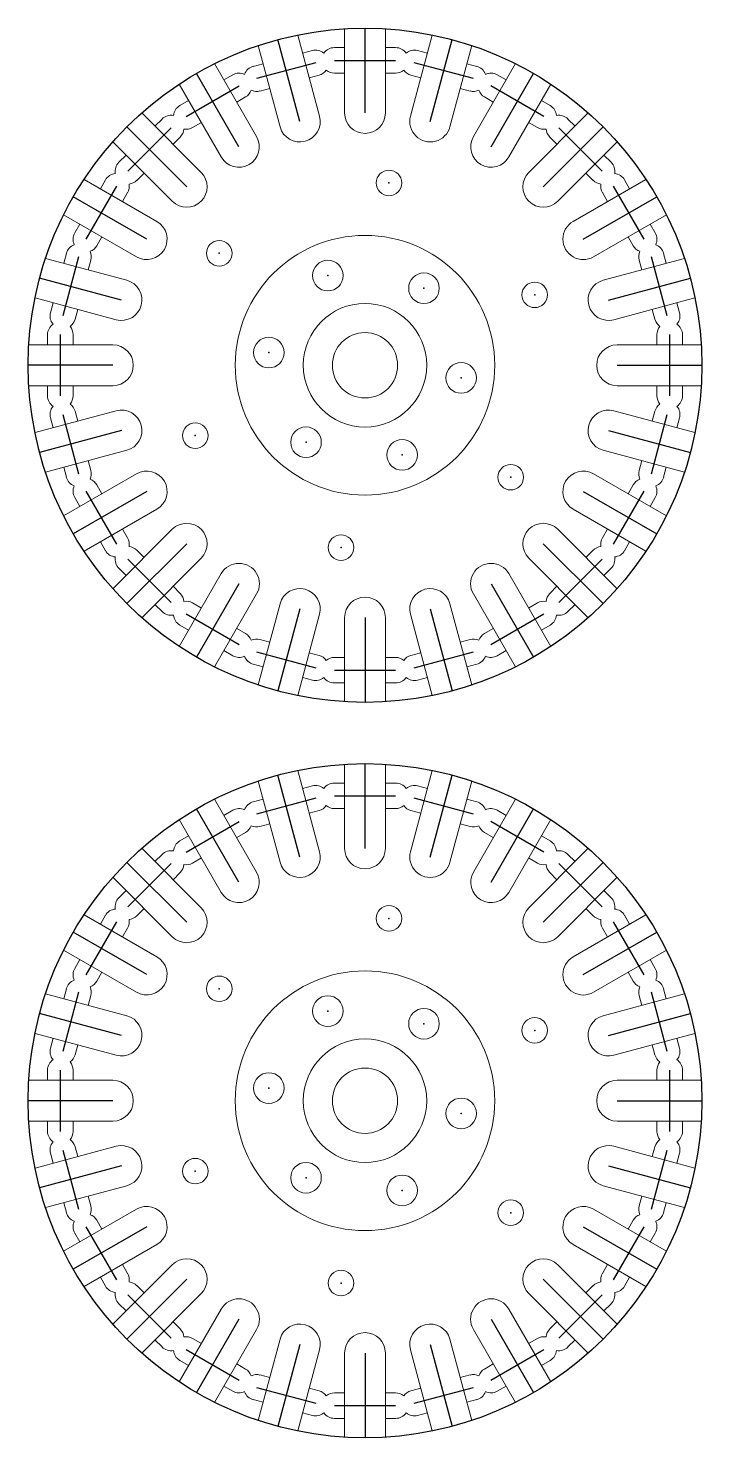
# Model space of a CAD drawing. Header units: millimetres. Extents: x 3 to 141, y 3 to 141.
# Drawn here: x 3 to 69, y 3 to 141 of the extents above; entities that cross this region are included whole.
import ezdxf

# ---------------------------------------------------------------- set-up
doc = ezdxf.new("R2010")
doc.units = ezdxf.units.MM
doc.header["$PDSIZE"] = -1

msp = doc.modelspace()

# ---------------------------------------------------------------- linework, layer by layer
at = {"color": 7, "linetype": 'Continuous', "lineweight": 15}
for p, q in [((34, 140.94), (34, 132.7)), ((38, 132.7), (38, 140.94)), ((31.54, 132.38), (29.41, 140.33)), ((42.59, 140.33), (40.46, 132.38)), ((25.54, 139.3), (27.68, 131.34)), ((30.85, 138.82), (29.88, 138.56)), ((34, 139.1), (33, 139.1)), ((39, 139.1), (38, 139.1)), ((42.12, 138.56), (41.15, 138.82)), ((44.32, 131.34), (46.46, 139.3)), ((25.38, 130.39), (21.26, 137.53)), ((26.02, 137.52), (25.05, 137.26)), ((46.95, 137.26), (45.98, 137.52)), ((50.74, 137.53), (46.62, 130.39)), ((17.8, 135.53), (21.92, 128.39)), ((23.05, 136.43), (22.18, 135.93)), ((30.53, 136.14), (31.5, 136.4)), ((33, 136.6), (34, 136.6)), ((38, 136.6), (39, 136.6)), ((40.5, 136.4), (41.47, 136.14)), ((49.82, 135.93), (48.95, 136.43)), ((50.08, 128.39), (54.2, 135.53)), ((18.72, 133.93), (17.85, 133.43)), ((23.43, 133.77), (24.3, 134.27)), ((25.7, 134.85), (26.67, 135.11)), ((45.33, 135.11), (46.3, 134.85)), ((47.7, 134.27), (48.57, 133.77)), ((54.15, 133.43), (53.28, 133.93)), ((19.95, 126.88), (14.12, 132.71)), ((57.88, 132.71), (52.05, 126.88)), ((16.13, 132.11), (15.42, 131.41)), ((19.1, 131.27), (19.97, 131.77)), ((52.03, 131.77), (52.9, 131.27)), ((56.58, 131.41), (55.87, 132.11)), ((11.29, 129.88), (17.12, 124.05)), ((17.19, 129.64), (17.9, 130.34)), ((54.1, 130.34), (54.81, 129.64)), ((54.88, 124.05), (60.71, 129.88)), ((12.59, 128.58), (11.89, 127.87)), ((60.11, 127.87), (59.41, 128.58)), ((15.61, 122.08), (8.47, 126.2)), ((10.57, 126.15), (10.07, 125.28)), ((13.66, 126.1), (14.36, 126.81)), ((63.53, 126.2), (56.39, 122.08)), ((57.64, 126.81), (58.34, 126.1)), ((61.93, 125.28), (61.43, 126.15)), ((12.23, 124.03), (12.73, 124.9)), ((59.27, 124.9), (59.77, 124.03)), ((6.47, 122.74), (13.61, 118.62)), ((8.07, 121.82), (7.57, 120.95)), ((58.39, 118.62), (65.53, 122.74)), ((64.43, 120.95), (63.93, 121.82)), ((9.73, 119.7), (10.23, 120.57)), ((61.77, 120.57), (62.27, 119.7)), ((6.74, 118.95), (6.48, 117.98)), ((65.52, 117.98), (65.26, 118.95)), ((12.66, 116.32), (4.7, 118.46)), ((8.89, 117.33), (9.15, 118.3)), ((67.3, 118.46), (59.34, 116.32)), ((62.85, 118.3), (63.11, 117.33)), ((3.67, 114.59), (11.62, 112.46)), ((60.38, 112.46), (68.33, 114.59)), ((5.44, 114.12), (5.18, 113.15)), ((7.6, 112.5), (7.86, 113.47)), ((64.14, 113.47), (64.4, 112.5)), ((66.82, 113.15), (66.56, 114.12)), ((4.9, 111), (4.9, 110)), ((7.4, 110), (7.4, 111)), ((64.6, 111), (64.6, 110)), ((67.1, 110), (67.1, 111)), ((11.3, 110), (3.06, 110)), ((68.94, 110), (60.7, 110)), ((3.06, 106), (11.3, 106)), ((4.9, 106), (4.9, 105)), ((7.4, 105), (7.4, 106)), ((60.7, 106), (68.94, 106)), ((64.6, 106), (64.6, 105)), ((67.1, 105), (67.1, 106)), ((11.62, 103.54), (3.67, 101.41)), ((68.33, 101.41), (60.38, 103.54)), ((5.18, 102.85), (5.44, 101.88)), ((7.86, 102.53), (7.6, 103.5)), ((64.4, 103.5), (64.14, 102.53)), ((66.56, 101.88), (66.82, 102.85)), ((4.7, 97.54), (12.66, 99.68)), ((59.34, 99.68), (67.3, 97.54)), ((6.48, 98.02), (6.74, 97.05)), ((9.15, 97.7), (8.89, 98.67)), ((63.11, 98.67), (62.85, 97.7)), ((65.26, 97.05), (65.52, 98.02)), ((13.61, 97.38), (6.47, 93.26)), ((65.53, 93.26), (58.39, 97.38)), ((10.23, 95.43), (9.73, 96.3)), ((62.27, 96.3), (61.77, 95.43)), ((7.57, 95.05), (8.07, 94.18)), ((8.47, 89.8), (15.61, 93.92)), ((56.39, 93.92), (63.53, 89.8)), ((63.93, 94.18), (64.43, 95.05)), ((17.12, 91.95), (11.29, 86.12)), ((12.73, 91.1), (12.23, 91.97)), ((60.71, 86.12), (54.88, 91.95)), ((59.77, 91.97), (59.27, 91.1)), ((10.07, 90.72), (10.57, 89.85)), ((14.36, 89.19), (13.66, 89.9)), ((58.34, 89.9), (57.64, 89.19)), ((61.43, 89.85), (61.93, 90.72)), ((14.12, 83.29), (19.95, 89.12)), ((52.05, 89.12), (57.88, 83.29)), ((11.89, 88.13), (12.59, 87.42)), ((21.92, 87.61), (17.8, 80.47)), ((54.2, 80.47), (50.08, 87.61)), ((59.41, 87.42), (60.11, 88.13)), ((17.9, 85.66), (17.19, 86.36)), ((21.26, 78.47), (25.38, 85.61)), ((46.62, 85.61), (50.74, 78.47)), ((54.81, 86.36), (54.1, 85.66)), ((15.42, 84.59), (16.13, 83.89)), ((19.97, 84.23), (19.1, 84.73)), ((27.68, 84.66), (25.54, 76.7)), ((46.46, 76.7), (44.32, 84.66)), ((52.9, 84.73), (52.03, 84.23)), ((55.87, 83.89), (56.58, 84.59)), ((29.41, 75.67), (31.54, 83.62)), ((34, 83.3), (34, 75.06)), ((38, 75.06), (38, 83.3)), ((40.46, 83.62), (42.59, 75.67)), ((17.85, 82.57), (18.72, 82.07)), ((24.3, 81.73), (23.43, 82.23)), ((48.57, 82.23), (47.7, 81.73)), ((53.28, 82.07), (54.15, 82.57)), ((22.18, 80.07), (23.05, 79.57)), ((26.67, 80.89), (25.7, 81.15)), ((46.3, 81.15), (45.33, 80.89)), ((48.95, 79.57), (49.82, 80.07)), ((25.05, 78.74), (26.02, 78.48)), ((31.5, 79.6), (30.53, 79.86)), ((34, 79.4), (33, 79.4)), ((39, 79.4), (38, 79.4)), ((41.47, 79.86), (40.5, 79.6)), ((45.98, 78.48), (46.95, 78.74)), ((29.88, 77.44), (30.85, 77.18)), ((41.15, 77.18), (42.12, 77.44)), ((33, 76.9), (34, 76.9)), ((38, 76.9), (39, 76.9)), ((31.54, 60.38), (29.41, 68.33)), ((34, 68.94), (34, 60.7)), ((38, 60.7), (38, 68.94)), ((42.59, 68.33), (40.46, 60.38)), ((25.54, 67.3), (27.68, 59.34)), ((30.85, 66.82), (29.88, 66.56)), ((34, 67.1), (33, 67.1)), ((39, 67.1), (38, 67.1)), ((42.12, 66.56), (41.15, 66.82)), ((44.32, 59.34), (46.46, 67.3)), ((25.38, 58.39), (21.26, 65.53)), ((26.02, 65.52), (25.05, 65.26)), ((46.95, 65.26), (45.98, 65.52)), ((50.74, 65.53), (46.62, 58.39)), ((17.8, 63.53), (21.92, 56.39)), ((23.05, 64.43), (22.18, 63.93)), ((30.53, 64.14), (31.5, 64.4)), ((33, 64.6), (34, 64.6)), ((38, 64.6), (39, 64.6)), ((40.5, 64.4), (41.47, 64.14)), ((49.82, 63.93), (48.95, 64.43)), ((50.08, 56.39), (54.2, 63.53)), ((23.43, 61.77), (24.3, 62.27)), ((25.7, 62.85), (26.67, 63.11)), ((45.33, 63.11), (46.3, 62.85)), ((47.7, 62.27), (48.57, 61.77)), ((18.72, 61.93), (17.85, 61.43)), ((54.15, 61.43), (53.28, 61.93)), ((19.95, 54.88), (14.12, 60.71)), ((16.13, 60.11), (15.42, 59.41)), ((19.1, 59.27), (19.97, 59.77)), ((52.03, 59.77), (52.9, 59.27)), ((57.88, 60.71), (52.05, 54.88)), ((56.58, 59.41), (55.87, 60.11)), ((17.19, 57.64), (17.9, 58.34)), ((54.1, 58.34), (54.81, 57.64)), ((11.29, 57.88), (17.12, 52.05)), ((54.88, 52.05), (60.71, 57.88)), ((12.59, 56.58), (11.89, 55.87)), ((60.11, 55.87), (59.41, 56.58)), ((15.61, 50.08), (8.47, 54.2)), ((10.57, 54.15), (10.07, 53.28)), ((13.66, 54.1), (14.36, 54.81)), ((63.53, 54.2), (56.39, 50.08)), ((57.64, 54.81), (58.34, 54.1)), ((61.93, 53.28), (61.43, 54.15)), ((12.23, 52.03), (12.73, 52.9)), ((59.27, 52.9), (59.77, 52.03)), ((6.47, 50.74), (13.61, 46.62)), ((8.07, 49.82), (7.57, 48.95)), ((58.39, 46.62), (65.53, 50.74)), ((64.43, 48.95), (63.93, 49.82)), ((9.73, 47.7), (10.23, 48.57)), ((61.77, 48.57), (62.27, 47.7)), ((6.74, 46.95), (6.48, 45.98)), ((65.52, 45.98), (65.26, 46.95)), ((12.66, 44.32), (4.7, 46.46)), ((8.89, 45.33), (9.15, 46.3)), ((67.3, 46.46), (59.34, 44.32)), ((62.85, 46.3), (63.11, 45.33)), ((3.67, 42.59), (11.62, 40.46)), ((5.44, 42.12), (5.18, 41.15)), ((7.6, 40.5), (7.86, 41.47)), ((60.38, 40.46), (68.33, 42.59)), ((64.14, 41.47), (64.4, 40.5)), ((66.82, 41.15), (66.56, 42.12)), ((4.9, 39), (4.9, 38)), ((7.4, 38), (7.4, 39)), ((64.6, 39), (64.6, 38)), ((67.1, 38), (67.1, 39)), ((11.3, 38), (3.06, 38)), ((68.94, 38), (60.7, 38)), ((3.06, 34), (11.3, 34)), ((4.9, 34), (4.9, 33)), ((7.4, 33), (7.4, 34)), ((60.7, 34), (68.94, 34)), ((64.6, 34), (64.6, 33)), ((67.1, 33), (67.1, 34)), ((11.62, 31.54), (3.67, 29.41)), ((5.18, 30.85), (5.44, 29.88)), ((7.86, 30.53), (7.6, 31.5)), ((68.33, 29.41), (60.38, 31.54)), ((64.4, 31.5), (64.14, 30.53)), ((66.56, 29.88), (66.82, 30.85)), ((4.7, 25.54), (12.66, 27.68)), ((59.34, 27.68), (67.3, 25.54)), ((9.15, 25.7), (8.89, 26.67)), ((63.11, 26.67), (62.85, 25.7)), ((13.61, 25.38), (6.47, 21.26)), ((6.48, 26.02), (6.74, 25.05)), ((65.53, 21.26), (58.39, 25.38)), ((65.26, 25.05), (65.52, 26.02)), ((10.23, 23.43), (9.73, 24.3)), ((62.27, 24.3), (61.77, 23.43)), ((7.57, 23.05), (8.07, 22.18)), ((63.93, 22.18), (64.43, 23.05)), ((8.47, 17.8), (15.61, 21.92)), ((56.39, 21.92), (63.53, 17.8)), ((17.12, 19.95), (11.29, 14.12)), ((12.73, 19.1), (12.23, 19.97)), ((60.71, 14.12), (54.88, 19.95)), ((59.77, 19.97), (59.27, 19.1)), ((10.07, 18.72), (10.57, 17.85)), ((61.43, 17.85), (61.93, 18.72)), ((14.36, 17.19), (13.66, 17.9)), ((14.12, 11.29), (19.95, 17.12)), ((52.05, 17.12), (57.88, 11.29)), ((58.34, 17.9), (57.64, 17.19)), ((11.89, 16.13), (12.59, 15.42)), ((21.92, 15.61), (17.8, 8.47)), ((54.2, 8.47), (50.08, 15.61)), ((59.41, 15.42), (60.11, 16.13)), ((17.9, 13.66), (17.19, 14.36)), ((54.81, 14.36), (54.1, 13.66)), ((15.42, 12.59), (16.13, 11.89)), ((19.97, 12.23), (19.1, 12.73)), ((21.26, 6.47), (25.38, 13.61)), ((27.68, 12.66), (25.54, 4.7)), ((46.46, 4.7), (44.32, 12.66)), ((46.62, 13.61), (50.74, 6.47)), ((52.9, 12.73), (52.03, 12.23)), ((55.87, 11.89), (56.58, 12.59)), ((29.41, 3.67), (31.54, 11.62)), ((34, 11.3), (34, 3.06)), ((38, 3.06), (38, 11.3)), ((40.46, 11.62), (42.59, 3.67)), ((17.85, 10.57), (18.72, 10.07)), ((24.3, 9.73), (23.43, 10.23)), ((48.57, 10.23), (47.7, 9.73)), ((53.28, 10.07), (54.15, 10.57)), ((26.67, 8.89), (25.7, 9.15)), ((46.3, 9.15), (45.33, 8.89)), ((22.18, 8.07), (23.05, 7.57)), ((31.5, 7.6), (30.53, 7.86)), ((34, 7.4), (33, 7.4)), ((39, 7.4), (38, 7.4)), ((41.47, 7.86), (40.5, 7.6)), ((48.95, 7.57), (49.82, 8.07)), ((25.05, 6.74), (26.02, 6.48)), ((45.98, 6.48), (46.95, 6.74)), ((29.88, 5.44), (30.85, 5.18)), ((33, 4.9), (34, 4.9)), ((38, 4.9), (39, 4.9)), ((41.15, 5.18), (42.12, 5.44))]:
    msp.add_line(p, q, dxfattribs=at)
for p, q in [((36, 132.7), (36, 141)), ((29.61, 131.86), (27.46, 139.88)), ((42.39, 131.86), (44.54, 139.88)), ((31.17, 137.61), (25.38, 136.06)), ((33, 137.85), (39, 137.85)), ((46.62, 136.06), (40.83, 137.61)), ((18.48, 132.35), (23.67, 135.35)), ((23.65, 129.39), (19.5, 136.58)), ((53.52, 132.35), (48.33, 135.35)), ((48.35, 129.39), (52.5, 136.58)), ((18.53, 125.47), (12.67, 131.33)), ((17.01, 131.23), (12.77, 126.99)), ((53.47, 125.47), (59.33, 131.33)), ((59.23, 126.99), (54.99, 131.23)), ((14.61, 120.35), (7.42, 124.5)), ((11.65, 125.52), (8.65, 120.33)), ((57.39, 120.35), (64.58, 124.5)), ((63.35, 120.33), (60.35, 125.52)), ((7.94, 118.62), (6.39, 112.83)), ((65.61, 112.83), (64.06, 118.62)), ((12.14, 114.39), (4.12, 116.54)), ((59.86, 114.39), (67.88, 116.54)), ((6.15, 111), (6.15, 105)), ((65.85, 105), (65.85, 111)), ((11.3, 108), (3, 108)), ((60.7, 108), (69, 108)), ((6.39, 103.17), (7.94, 97.38)), ((64.06, 97.38), (65.61, 103.17)), ((12.14, 101.61), (4.12, 99.46)), ((59.86, 101.61), (67.88, 99.46)), ((14.61, 95.65), (7.42, 91.5)), ((8.65, 95.67), (11.65, 90.48)), ((57.39, 95.65), (64.58, 91.5)), ((60.35, 90.48), (63.35, 95.67)), ((18.53, 90.53), (12.67, 84.67)), ((53.47, 90.53), (59.33, 84.67)), ((12.77, 89.01), (17.01, 84.77)), ((54.99, 84.77), (59.23, 89.01)), ((23.65, 86.61), (19.5, 79.42)), ((48.35, 86.61), (52.5, 79.42)), ((18.48, 83.65), (23.67, 80.65)), ((29.61, 84.14), (27.46, 76.12)), ((36, 83.3), (36, 75)), ((42.39, 84.14), (44.54, 76.12)), ((48.33, 80.65), (53.52, 83.65)), ((25.38, 79.94), (31.17, 78.39)), ((40.83, 78.39), (46.62, 79.94)), ((33, 78.15), (39, 78.15)), ((36, 60.7), (36, 69)), ((29.61, 59.86), (27.46, 67.88)), ((42.39, 59.86), (44.54, 67.88)), ((31.17, 65.61), (25.38, 64.06)), ((33, 65.85), (39, 65.85)), ((46.62, 64.06), (40.83, 65.61)), ((23.65, 57.39), (19.5, 64.58)), ((48.35, 57.39), (52.5, 64.58)), ((18.48, 60.35), (23.67, 63.35)), ((53.52, 60.35), (48.33, 63.35)), ((18.53, 53.47), (12.67, 59.33)), ((17.01, 59.23), (12.77, 54.99)), ((53.47, 53.47), (59.33, 59.33)), ((59.23, 54.99), (54.99, 59.23)), ((14.61, 48.35), (7.42, 52.5)), ((11.65, 53.52), (8.65, 48.33)), ((57.39, 48.35), (64.58, 52.5)), ((63.35, 48.33), (60.35, 53.52)), ((7.94, 46.62), (6.39, 40.83)), ((65.61, 40.83), (64.06, 46.62)), ((12.14, 42.39), (4.12, 44.54)), ((59.86, 42.39), (67.88, 44.54)), ((6.15, 39), (6.15, 33)), ((65.85, 33), (65.85, 39)), ((11.3, 36), (3, 36)), ((60.7, 36), (69, 36)), ((6.39, 31.17), (7.94, 25.38)), ((64.06, 25.38), (65.61, 31.17)), ((12.14, 29.61), (4.12, 27.46)), ((59.86, 29.61), (67.88, 27.46)), ((14.61, 23.65), (7.42, 19.5)), ((8.65, 23.67), (11.65, 18.48)), ((57.39, 23.65), (64.58, 19.5)), ((60.35, 18.48), (63.35, 23.67)), ((18.53, 18.53), (12.67, 12.67)), ((53.47, 18.53), (59.33, 12.67)), ((12.77, 17.01), (17.01, 12.77)), ((54.99, 12.77), (59.23, 17.01)), ((23.65, 14.61), (19.5, 7.42)), ((48.35, 14.61), (52.5, 7.42)), ((18.48, 11.65), (23.67, 8.65)), ((29.61, 12.14), (27.46, 4.12)), ((36, 11.3), (36, 3)), ((42.39, 12.14), (44.54, 4.12)), ((48.33, 8.65), (53.52, 11.65)), ((25.38, 7.94), (31.17, 6.39)), ((40.83, 6.39), (46.62, 7.94)), ((33, 6.15), (39, 6.15))]:
    msp.add_line(p, q)
for centre in [(36, 108), (36, 36)]:
    msp.add_circle(centre, 33)
for centre, radius in [((38.35, 125.85), 1.25), ((21.72, 118.96), 1.25), ((36, 108), 12.71), ((32.36, 116.78), 1.5), ((41.78, 115.54), 1.5), ((52.63, 114.89), 1.25), ((36, 108), 6.05), ((26.58, 109.24), 1.5), ((36, 108), 3.2), ((45.42, 106.76), 1.5), ((19.37, 101.11), 1.25), ((30.22, 100.46), 1.5), ((39.64, 99.22), 1.5), ((50.28, 97.04), 1.25), ((33.65, 90.15), 1.25), ((38.35, 53.85), 1.25), ((36, 36), 12.71), ((21.72, 46.96), 1.25), ((32.36, 44.78), 1.5), ((41.78, 43.54), 1.5), ((52.63, 42.89), 1.25), ((36, 36), 6.05), ((26.58, 37.24), 1.5), ((36, 36), 3.2), ((45.42, 34.76), 1.5), ((19.37, 29.11), 1.25), ((30.22, 28.46), 1.5), ((39.64, 27.22), 1.5), ((50.28, 25.04), 1.25), ((33.65, 18.15), 1.25)]:
    msp.add_circle(centre, radius, dxfattribs=at)
for centre, radius, start, end in [((31.17, 137.61), 1.25, 49.9813, 105), ((33, 137.85), 1.25, 90, 145.0187), ((39, 137.85), 1.25, 34.9813, 90), ((40.83, 137.61), 1.25, 75, 130.0187), ((25.38, 136.06), 1.25, 105, 160.0187), ((31.17, 137.61), 1.25, 285, 325.0187), ((33, 137.85), 1.25, 229.9813, 270), ((39, 137.85), 1.25, 270, 310.0187), ((40.83, 137.61), 1.25, 214.9813, 255), ((46.62, 136.06), 1.25, 19.9813, 75), ((23.67, 135.35), 1.25, 64.9813, 120), ((48.33, 135.35), 1.25, 60, 115.0187), ((23.67, 135.35), 1.25, 300, 340.0187), ((25.38, 136.06), 1.25, 244.9813, 285), ((46.62, 136.06), 1.25, 255, 295.0187), ((48.33, 135.35), 1.25, 199.9813, 240), ((18.48, 132.35), 1.25, 120, 175.0187), ((36, 132.7), 2, 180, 0), ((53.52, 132.35), 1.25, 4.9813, 60), ((17.01, 131.23), 1.25, 79.9813, 135), ((17.01, 131.23), 1.25, 315, 355.0187), ((18.48, 132.35), 1.25, 259.9813, 300), ((29.61, 131.86), 2, 195, 15), ((42.39, 131.86), 2, 165, 345), ((53.52, 132.35), 1.25, 240, 280.0187), ((54.99, 131.23), 1.25, 184.9813, 225), ((54.99, 131.23), 1.25, 45, 100.0187), ((23.65, 129.39), 2, 210, 30), ((48.35, 129.39), 2, 150, 330), ((12.77, 126.99), 1.25, 135, 190.0187), ((59.23, 126.99), 1.25, 349.9813, 45), ((11.65, 125.52), 1.25, 94.9813, 150), ((11.65, 125.52), 1.25, 330, 10.0187), ((12.77, 126.99), 1.25, 274.9813, 315), ((18.53, 125.47), 2, 225, 45), ((53.47, 125.47), 2, 135, 315), ((59.23, 126.99), 1.25, 225, 265.0187), ((60.35, 125.52), 1.25, 169.9813, 210), ((60.35, 125.52), 1.25, 30, 85.0187), ((14.61, 120.35), 2, 240, 60), ((57.39, 120.35), 2, 120, 300), ((8.65, 120.33), 1.25, 150, 205.0187), ((63.35, 120.33), 1.25, 334.9813, 30), ((7.94, 118.62), 1.25, 109.9813, 165), ((8.65, 120.33), 1.25, 289.9813, 330), ((7.94, 118.62), 1.25, 345, 25.0187), ((63.35, 120.33), 1.25, 210, 250.0187), ((64.06, 118.62), 1.25, 154.9813, 195), ((64.06, 118.62), 1.25, 15, 70.0187), ((12.14, 114.39), 2, 255, 75), ((59.86, 114.39), 2, 105, 285), ((6.15, 111), 1.25, 124.9813, 180), ((6.39, 112.83), 1.25, 165, 220.0187), ((6.39, 112.83), 1.25, 304.9813, 345), ((6.15, 111), 1.25, 0, 40.0187), ((65.61, 112.83), 1.25, 195, 235.0187), ((65.85, 111), 1.25, 139.9813, 180), ((65.61, 112.83), 1.25, 319.9813, 15), ((65.85, 111), 1.25, 0, 55.0187), ((11.3, 108), 2, 270, 90), ((60.7, 108), 2, 90, 270), ((6.15, 105), 1.25, 180, 235.0187), ((6.15, 105), 1.25, 319.9813, 0), ((65.85, 105), 1.25, 180, 220.0187), ((65.85, 105), 1.25, 304.9813, 0), ((6.39, 103.17), 1.25, 139.9813, 195), ((6.39, 103.17), 1.25, 15, 55.0187), ((12.14, 101.61), 2, 285, 105), ((59.86, 101.61), 2, 75, 255), ((65.61, 103.17), 1.25, 124.9813, 165), ((65.61, 103.17), 1.25, 345, 40.0187), ((7.94, 97.38), 1.25, 195, 250.0187), ((7.94, 97.38), 1.25, 334.9813, 15), ((8.65, 95.67), 1.25, 30, 70.0187), ((14.61, 95.65), 2, 300, 120), ((57.39, 95.65), 2, 60, 240), ((63.35, 95.67), 1.25, 109.9813, 150), ((64.06, 97.38), 1.25, 165, 205.0187), ((64.06, 97.38), 1.25, 289.9813, 345), ((8.65, 95.67), 1.25, 154.9813, 210), ((63.35, 95.67), 1.25, 330, 25.0187), ((18.53, 90.53), 2, 315, 135), ((53.47, 90.53), 2, 45, 225), ((11.65, 90.48), 1.25, 349.9813, 30), ((60.35, 90.48), 1.25, 150, 190.0187), ((11.65, 90.48), 1.25, 210, 265.0187), ((12.77, 89.01), 1.25, 45, 85.0187), ((59.23, 89.01), 1.25, 94.9813, 135), ((60.35, 90.48), 1.25, 274.9813, 330), ((12.77, 89.01), 1.25, 169.9813, 225), ((23.65, 86.61), 2, 330, 150), ((48.35, 86.61), 2, 30, 210), ((59.23, 89.01), 1.25, 315, 10.0187), ((17.01, 84.77), 1.25, 4.9813, 45), ((29.61, 84.14), 2, 345, 165), ((42.39, 84.14), 2, 15, 195), ((54.99, 84.77), 1.25, 135, 175.0187), ((18.48, 83.65), 1.25, 60, 100.0187), ((36, 83.3), 2, 0, 180), ((53.52, 83.65), 1.25, 79.9813, 120), ((17.01, 84.77), 1.25, 225, 280.0187), ((18.48, 83.65), 1.25, 184.9813, 240), ((53.52, 83.65), 1.25, 300, 355.0187), ((54.99, 84.77), 1.25, 259.9813, 315), ((23.67, 80.65), 1.25, 19.9813, 60), ((48.33, 80.65), 1.25, 120, 160.0187), ((25.38, 79.94), 1.25, 75, 115.0187), ((46.62, 79.94), 1.25, 64.9813, 105), ((23.67, 80.65), 1.25, 240, 295.0187), ((25.38, 79.94), 1.25, 199.9813, 255), ((31.17, 78.39), 1.25, 34.9813, 75), ((33, 78.15), 1.25, 90, 130.0187), ((39, 78.15), 1.25, 49.9813, 90), ((40.83, 78.39), 1.25, 105, 145.0187), ((46.62, 79.94), 1.25, 285, 340.0187), ((48.33, 80.65), 1.25, 244.9813, 300), ((31.17, 78.39), 1.25, 255, 310.0187), ((33, 78.15), 1.25, 214.9813, 270), ((39, 78.15), 1.25, 270, 325.0187), ((40.83, 78.39), 1.25, 229.9813, 285), ((31.17, 65.61), 1.25, 49.9813, 105), ((33, 65.85), 1.25, 90, 145.0187), ((39, 65.85), 1.25, 34.9813, 90), ((40.83, 65.61), 1.25, 75, 130.0187), ((25.38, 64.06), 1.25, 105, 160.0187), ((31.17, 65.61), 1.25, 285, 325.0187), ((33, 65.85), 1.25, 229.9813, 270), ((39, 65.85), 1.25, 270, 310.0187), ((40.83, 65.61), 1.25, 214.9813, 255), ((46.62, 64.06), 1.25, 19.9813, 75), ((23.67, 63.35), 1.25, 64.9813, 120), ((48.33, 63.35), 1.25, 60, 115.0187), ((23.67, 63.35), 1.25, 300, 340.0187), ((25.38, 64.06), 1.25, 244.9813, 285), ((46.62, 64.06), 1.25, 255, 295.0187), ((48.33, 63.35), 1.25, 199.9813, 240), ((18.48, 60.35), 1.25, 120, 175.0187), ((53.52, 60.35), 1.25, 4.9813, 60), ((17.01, 59.23), 1.25, 79.9813, 135), ((29.61, 59.86), 2, 195, 15), ((36, 60.7), 2, 180, 0), ((42.39, 59.86), 2, 165, 345), ((54.99, 59.23), 1.25, 45, 100.0187), ((17.01, 59.23), 1.25, 315, 355.0187), ((18.48, 60.35), 1.25, 259.9813, 300), ((23.65, 57.39), 2, 210, 30), ((48.35, 57.39), 2, 150, 330), ((53.52, 60.35), 1.25, 240, 280.0187), ((54.99, 59.23), 1.25, 184.9813, 225), ((12.77, 54.99), 1.25, 135, 190.0187), ((59.23, 54.99), 1.25, 349.9813, 45), ((11.65, 53.52), 1.25, 94.9813, 150), ((12.77, 54.99), 1.25, 274.9813, 315), ((18.53, 53.47), 2, 225, 45), ((53.47, 53.47), 2, 135, 315), ((59.23, 54.99), 1.25, 225, 265.0187), ((60.35, 53.52), 1.25, 30, 85.0187), ((11.65, 53.52), 1.25, 330, 10.0187), ((60.35, 53.52), 1.25, 169.9813, 210), ((14.61, 48.35), 2, 240, 60), ((57.39, 48.35), 2, 120, 300), ((8.65, 48.33), 1.25, 150, 205.0187), ((63.35, 48.33), 1.25, 334.9813, 30), ((7.94, 46.62), 1.25, 109.9813, 165), ((8.65, 48.33), 1.25, 289.9813, 330), ((7.94, 46.62), 1.25, 345, 25.0187), ((63.35, 48.33), 1.25, 210, 250.0187), ((64.06, 46.62), 1.25, 154.9813, 195), ((64.06, 46.62), 1.25, 15, 70.0187), ((12.14, 42.39), 2, 255, 75), ((59.86, 42.39), 2, 105, 285), ((6.15, 39), 1.25, 124.9813, 180), ((6.39, 40.83), 1.25, 165, 220.0187), ((6.39, 40.83), 1.25, 304.9813, 345), ((65.61, 40.83), 1.25, 195, 235.0187), ((65.61, 40.83), 1.25, 319.9813, 15), ((65.85, 39), 1.25, 0, 55.0187), ((6.15, 39), 1.25, 0, 40.0187), ((65.85, 39), 1.25, 139.9813, 180), ((11.3, 36), 2, 270, 90), ((60.7, 36), 2, 90, 270), ((6.15, 33), 1.25, 180, 235.0187), ((6.39, 31.17), 1.25, 139.9813, 195), ((6.15, 33), 1.25, 319.9813, 0), ((6.39, 31.17), 1.25, 15, 55.0187), ((65.61, 31.17), 1.25, 124.9813, 165), ((65.85, 33), 1.25, 180, 220.0187), ((65.85, 33), 1.25, 304.9813, 0), ((65.61, 31.17), 1.25, 345, 40.0187), ((12.14, 29.61), 2, 285, 105), ((59.86, 29.61), 2, 75, 255), ((7.94, 25.38), 1.25, 195, 250.0187), ((7.94, 25.38), 1.25, 334.9813, 15), ((8.65, 23.67), 1.25, 30, 70.0187), ((14.61, 23.65), 2, 300, 120), ((57.39, 23.65), 2, 60, 240), ((63.35, 23.67), 1.25, 109.9813, 150), ((64.06, 25.38), 1.25, 165, 205.0187), ((64.06, 25.38), 1.25, 289.9813, 345), ((8.65, 23.67), 1.25, 154.9813, 210), ((63.35, 23.67), 1.25, 330, 25.0187), ((18.53, 18.53), 2, 315, 135), ((53.47, 18.53), 2, 45, 225), ((11.65, 18.48), 1.25, 349.9813, 30), ((12.77, 17.01), 1.25, 45, 85.0187), ((59.23, 17.01), 1.25, 94.9813, 135), ((60.35, 18.48), 1.25, 150, 190.0187), ((11.65, 18.48), 1.25, 210, 265.0187), ((12.77, 17.01), 1.25, 169.9813, 225), ((23.65, 14.61), 2, 330, 150), ((48.35, 14.61), 2, 30, 210), ((59.23, 17.01), 1.25, 315, 10.0187), ((60.35, 18.48), 1.25, 274.9813, 330), ((29.61, 12.14), 2, 345, 165), ((42.39, 12.14), 2, 15, 195), ((17.01, 12.77), 1.25, 4.9813, 45), ((18.48, 11.65), 1.25, 60, 100.0187), ((36, 11.3), 2, 0, 180), ((53.52, 11.65), 1.25, 79.9813, 120), ((54.99, 12.77), 1.25, 135, 175.0187), ((17.01, 12.77), 1.25, 225, 280.0187), ((18.48, 11.65), 1.25, 184.9813, 240), ((53.52, 11.65), 1.25, 300, 355.0187), ((54.99, 12.77), 1.25, 259.9813, 315), ((23.67, 8.65), 1.25, 19.9813, 60), ((48.33, 8.65), 1.25, 120, 160.0187), ((25.38, 7.94), 1.25, 75, 115.0187), ((46.62, 7.94), 1.25, 64.9813, 105), ((23.67, 8.65), 1.25, 240, 295.0187), ((25.38, 7.94), 1.25, 199.9813, 255), ((31.17, 6.39), 1.25, 34.9813, 75), ((33, 6.15), 1.25, 90, 130.0187), ((39, 6.15), 1.25, 49.9813, 90), ((40.83, 6.39), 1.25, 105, 145.0187), ((46.62, 7.94), 1.25, 285, 340.0187), ((48.33, 8.65), 1.25, 244.9813, 300), ((31.17, 6.39), 1.25, 255, 310.0187), ((33, 6.15), 1.25, 214.9813, 270), ((39, 6.15), 1.25, 270, 325.0187), ((40.83, 6.39), 1.25, 229.9813, 285)]:
    msp.add_arc(centre, radius, start, end, dxfattribs=at)
for p in [(38.35, 125.85), (21.72, 118.96), (32.36, 116.78), (41.78, 115.54), (52.63, 114.89), (26.58, 109.24), (45.42, 106.76), (19.37, 101.11), (30.22, 100.46), (39.64, 99.22), (50.28, 97.04), (33.65, 90.15), (38.35, 53.85), (21.72, 46.96), (32.36, 44.78), (41.78, 43.54), (52.63, 42.89), (26.58, 37.24), (45.42, 34.76), (19.37, 29.11), (30.22, 28.46), (39.64, 27.22), (50.28, 25.04), (33.65, 18.15)]:
    msp.add_point(p)

doc.saveas('drawing.dxf')
